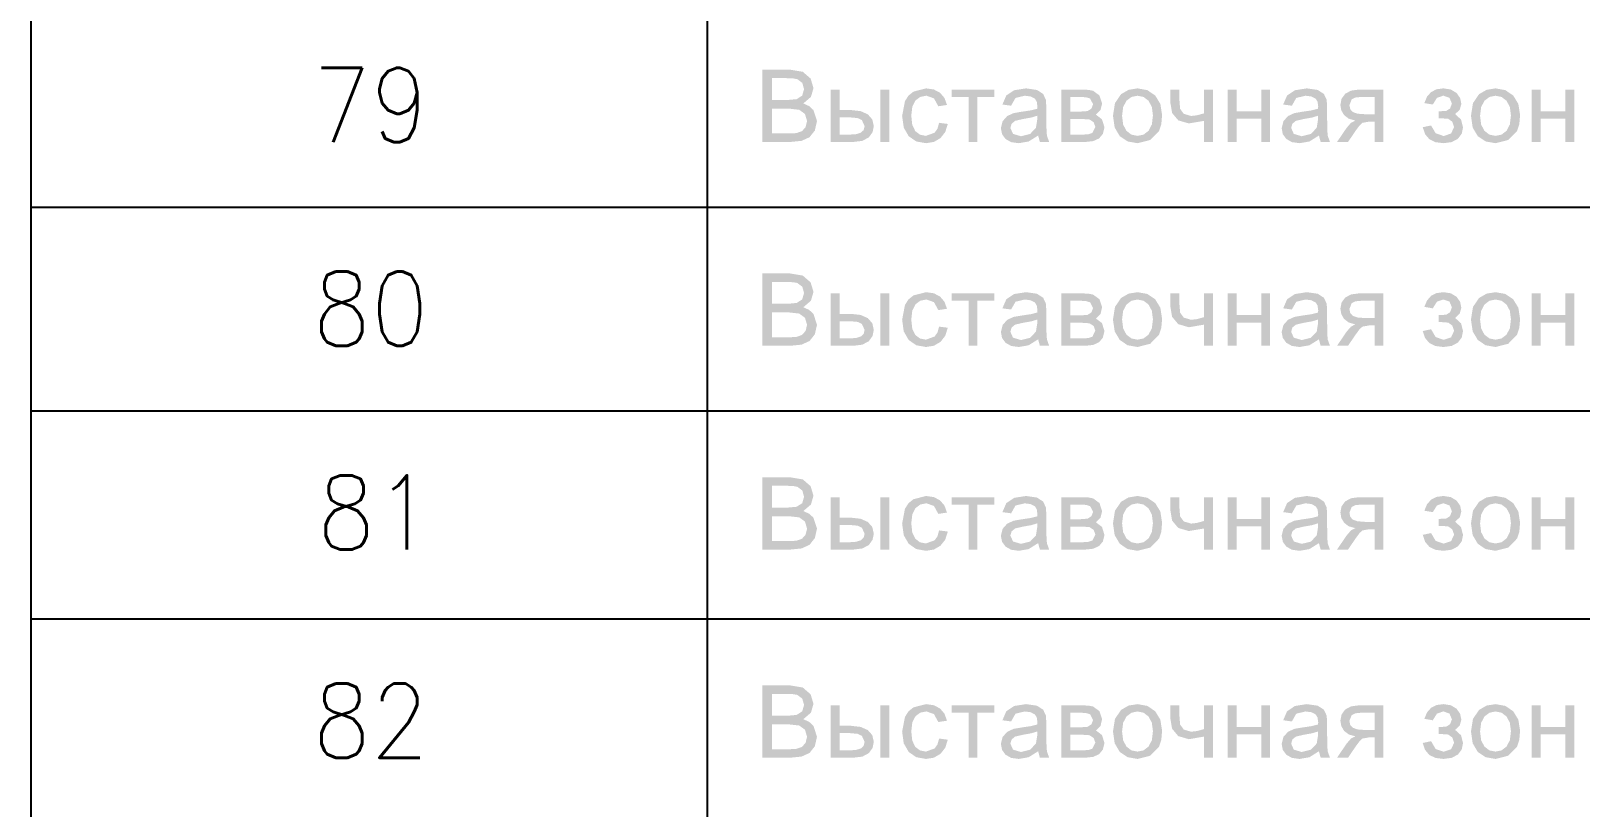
# Model space of a CAD drawing. Header units: millimetres. Extents: x 0 to 420, y 0 to 297.
# Drawn here: x 28.91 to 44.04, y 87.61 to 95.19 of the extents above; entities that cross this region are included whole.
import ezdxf

# ---------------------------------------------------------------- set-up
doc = ezdxf.new("R2010")
doc.units = ezdxf.units.MM
doc.layers.get('0').update_dxf_attribs({"linetype": 'CONTINUOUS'})
doc.styles.get("Standard").update_dxf_attribs({"font": 'STANDARD'})

msp = doc.modelspace()

# ---------------------------------------------------------------- hatches: boundary and pattern name
at = {"true_color": 0x0000fb}
h = msp.add_hatch(color=0, dxfattribs=at)
h.paths.add_polyline_path([(36.055542, 94.107), (36.055542, 94.814209), (36.321228, 94.814209), (36.450763, 94.792711), (36.527382, 94.726566), (36.555494, 94.63341), (36.530689, 94.547421), (36.456275, 94.48348), (36.513051, 94.457435), (36.554943, 94.418987), (36.589669, 94.312052), (36.568723, 94.219448), (36.516909, 94.153853), (36.439188, 94.118575), (36.325086, 94.107)], flags=0)
h.paths.add_polyline_path([(36.149248, 94.517104), (36.301935, 94.517104), (36.391232, 94.525372), (36.445251, 94.560099), (36.463441, 94.622386), (36.446353, 94.684122), (36.397847, 94.720502), (36.355265, 94.727944), (36.29036, 94.730424), (36.149248, 94.730424)], flags=0)
h.paths.add_polyline_path([(36.149248, 94.190233), (36.325086, 94.190233), (36.389027, 94.194092), (36.443046, 94.212833), (36.478324, 94.25252), (36.492656, 94.312052), (36.472261, 94.380954), (36.416037, 94.421744), (36.312959, 94.433319), (36.149248, 94.433319)], flags=0)
h = msp.add_hatch(color=0, dxfattribs=at)
h.paths.add_polyline_path([(37.209582, 94.619079), (37.296122, 94.619079), (37.296122, 94.107), (37.209582, 94.107)], flags=0)
h.paths.add_polyline_path([(36.723961, 94.619079), (36.810502, 94.619079), (36.810502, 94.418987), (36.920745, 94.418987), (37.015829, 94.408377), (37.086109, 94.377095), (37.129793, 94.327624), (37.144538, 94.262442), (37.132274, 94.202567), (37.096031, 94.152199), (37.032779, 94.118231), (36.940589, 94.107), (36.723961, 94.107)], flags=0)
h.paths.add_polyline_path([(36.810502, 94.178658), (36.902003, 94.178658), (36.972283, 94.183619), (37.019412, 94.198501), (37.045733, 94.224408), (37.05469, 94.261891), (37.028232, 94.320871), (36.986408, 94.340715), (36.913579, 94.347329), (36.810502, 94.347329)], flags=0)
for points in [[(37.782221, 94.294413), (37.867108, 94.283389), (37.842235, 94.204496), (37.79545, 94.145033), (37.731303, 94.107826), (37.654339, 94.095424), (37.559186, 94.112443), (37.485116, 94.163775), (37.437023, 94.247353), (37.421175, 94.36111), (37.448736, 94.506079), (37.483394, 94.560305), (37.532521, 94.599235), (37.654891, 94.630654), (37.730407, 94.619974), (37.791041, 94.588211), (37.834518, 94.537292), (37.859391, 94.468597), (37.774504, 94.455919), (37.732061, 94.533089), (37.658198, 94.559547), (37.598529, 94.547627), (37.551262, 94.512143), (37.520532, 94.45144), (37.510472, 94.363866), (37.520118, 94.274156), (37.549608, 94.213384), (37.595221, 94.178658), (37.653237, 94.167082), (37.738675, 94.19795), (37.766443, 94.237707)], [(37.905563, 94.619079), (38.32173, 94.619079), (38.32173, 94.547421), (38.156917, 94.547421), (38.156917, 94.107), (38.070928, 94.107), (38.070928, 94.547421), (37.905563, 94.547421)], [(40.041543, 94.619079), (40.128635, 94.619079), (40.128635, 94.522065), (40.1358, 94.431114), (40.171629, 94.382056), (40.243287, 94.36111), (40.299511, 94.367449), (40.370618, 94.387017), (40.370618, 94.619079), (40.45771, 94.619079), (40.45771, 94.107), (40.370618, 94.107), (40.370618, 94.313705), (40.221239, 94.288349), (40.118161, 94.318115), (40.057528, 94.390324), (40.041543, 94.485133)], [(40.600048, 94.619079), (40.68714, 94.619079), (40.68714, 94.40631), (40.92747, 94.40631), (40.92747, 94.619079), (41.014562, 94.619079), (41.014562, 94.107), (40.92747, 94.107), (40.92747, 94.3341), (40.68714, 94.3341), (40.68714, 94.107), (40.600048, 94.107)], [(42.659489, 94.33851), (42.659489, 94.40631), (42.734454, 94.410719), (42.771937, 94.43387), (42.790127, 94.482377), (42.766425, 94.538601), (42.706342, 94.559547), (42.643848, 94.537774), (42.603265, 94.473007), (42.521134, 94.486787), (42.547058, 94.549729), (42.586728, 94.594687), (42.640041, 94.621662), (42.706893, 94.630654), (42.779998, 94.619492), (42.835327, 94.586006), (42.870329, 94.536879), (42.88218, 94.47907), (42.866952, 94.42257), (42.821546, 94.3793), (42.879424, 94.326383), (42.898716, 94.250316), (42.886038, 94.187753), (42.848556, 94.138419), (42.788198, 94.106173), (42.707996, 94.095424), (42.629637, 94.105148), (42.569779, 94.134354), (42.528317, 94.183093), (42.505149, 94.251418), (42.586728, 94.268506), (42.631377, 94.192438), (42.709649, 94.165428), (42.78241, 94.190233), (42.811624, 94.253623), (42.793434, 94.305437), (42.754298, 94.333549), (42.679333, 94.339061)], [(43.570189, 94.619079), (43.657281, 94.619079), (43.657281, 94.40631), (43.897611, 94.40631), (43.897611, 94.619079), (43.984703, 94.619079), (43.984703, 94.107), (43.897611, 94.107), (43.897611, 94.3341), (43.657281, 94.3341), (43.657281, 94.107), (43.570189, 94.107)], [(37.782221, 92.304746), (37.867108, 92.293722), (37.842235, 92.214829), (37.79545, 92.155367), (37.731303, 92.11816), (37.654339, 92.105757), (37.559186, 92.122776), (37.485116, 92.174108), (37.437023, 92.257686), (37.421175, 92.371443), (37.448736, 92.516413), (37.483394, 92.570639), (37.532521, 92.609568), (37.654891, 92.640987), (37.730407, 92.630308), (37.791041, 92.598544), (37.834518, 92.547625), (37.859391, 92.47893), (37.774504, 92.466252), (37.732061, 92.543422), (37.658198, 92.569881), (37.598529, 92.557961), (37.551262, 92.522476), (37.520532, 92.461774), (37.510472, 92.374199), (37.520118, 92.284489), (37.549608, 92.223718), (37.595221, 92.188991), (37.653237, 92.177415), (37.738675, 92.208283), (37.766443, 92.24804)], [(37.905563, 92.629412), (38.32173, 92.629412), (38.32173, 92.557754), (38.156917, 92.557754), (38.156917, 92.117333), (38.070928, 92.117333), (38.070928, 92.557754), (37.905563, 92.557754)], [(40.041543, 92.629412), (40.128635, 92.629412), (40.128635, 92.532398), (40.1358, 92.441448), (40.171629, 92.392389), (40.243287, 92.371443), (40.299511, 92.377782), (40.370618, 92.39735), (40.370618, 92.629412), (40.45771, 92.629412), (40.45771, 92.117333), (40.370618, 92.117333), (40.370618, 92.324039), (40.221239, 92.298683), (40.118161, 92.328448), (40.057528, 92.400658), (40.041543, 92.495467)], [(40.600048, 92.629412), (40.68714, 92.629412), (40.68714, 92.416643), (40.92747, 92.416643), (40.92747, 92.629412), (41.014562, 92.629412), (41.014562, 92.117333), (40.92747, 92.117333), (40.92747, 92.344434), (40.68714, 92.344434), (40.68714, 92.117333), (40.600048, 92.117333)], [(42.659489, 92.348843), (42.659489, 92.416643), (42.734454, 92.421053), (42.771937, 92.444204), (42.790127, 92.492711), (42.766425, 92.548935), (42.706342, 92.569881), (42.643848, 92.548108), (42.603265, 92.48334), (42.521134, 92.49712), (42.547058, 92.560062), (42.586728, 92.605021), (42.640041, 92.631996), (42.706893, 92.640987), (42.779998, 92.629825), (42.835327, 92.596339), (42.870329, 92.547212), (42.88218, 92.489403), (42.866952, 92.432904), (42.821546, 92.389633), (42.879424, 92.336717), (42.898716, 92.260649), (42.886038, 92.198086), (42.848556, 92.148752), (42.788198, 92.116506), (42.707996, 92.105757), (42.629637, 92.115481), (42.569779, 92.144687), (42.528317, 92.193427), (42.505149, 92.261751), (42.586728, 92.278839), (42.631377, 92.202771), (42.709649, 92.175762), (42.78241, 92.200566), (42.811624, 92.263956), (42.793434, 92.31577), (42.754298, 92.343882), (42.679333, 92.349395)], [(43.570189, 92.629412), (43.657281, 92.629412), (43.657281, 92.416643), (43.897611, 92.416643), (43.897611, 92.629412), (43.984703, 92.629412), (43.984703, 92.117333), (43.897611, 92.117333), (43.897611, 92.344434), (43.657281, 92.344434), (43.657281, 92.117333), (43.570189, 92.117333)], [(37.782221, 90.31508), (37.867109, 90.304055), (37.842235, 90.225163), (37.795451, 90.1657), (37.731303, 90.128493), (37.65434, 90.116091), (37.559186, 90.13311), (37.485116, 90.184441), (37.437023, 90.268019), (37.421175, 90.381777), (37.448736, 90.526746), (37.483394, 90.580972), (37.532521, 90.619902), (37.654891, 90.651321), (37.730407, 90.640641), (37.791041, 90.608877), (37.834518, 90.557959), (37.859392, 90.489264), (37.774504, 90.476586), (37.732061, 90.553756), (37.658198, 90.580214), (37.598529, 90.568294), (37.551262, 90.53281), (37.520532, 90.472107), (37.510472, 90.384533), (37.520119, 90.294822), (37.549609, 90.234051), (37.595222, 90.199324), (37.653237, 90.187749), (37.738675, 90.218617), (37.766443, 90.258373)], [(37.905563, 90.639745), (38.321731, 90.639745), (38.321731, 90.568087), (38.156917, 90.568087), (38.156917, 90.127666), (38.070928, 90.127666), (38.070928, 90.568087), (37.905563, 90.568087)], [(40.041543, 90.639745), (40.128635, 90.639745), (40.128635, 90.542731), (40.135801, 90.451781), (40.17163, 90.402723), (40.243288, 90.381777), (40.299511, 90.388116), (40.370618, 90.407684), (40.370618, 90.639745), (40.45771, 90.639745), (40.45771, 90.127666), (40.370618, 90.127666), (40.370618, 90.334372), (40.221239, 90.309016), (40.118162, 90.338782), (40.057528, 90.410991), (40.041543, 90.5058)], [(40.600048, 90.639745), (40.68714, 90.639745), (40.68714, 90.426976), (40.92747, 90.426976), (40.92747, 90.639745), (41.014562, 90.639745), (41.014562, 90.127666), (40.92747, 90.127666), (40.92747, 90.354767), (40.68714, 90.354767), (40.68714, 90.127666), (40.600048, 90.127666)], [(42.659489, 90.359177), (42.659489, 90.426976), (42.734454, 90.431386), (42.771937, 90.454537), (42.790127, 90.503044), (42.766425, 90.559268), (42.706342, 90.580214), (42.643848, 90.558441), (42.603265, 90.493673), (42.521134, 90.507454), (42.547058, 90.570396), (42.586729, 90.615354), (42.640042, 90.642329), (42.706894, 90.651321), (42.779999, 90.640159), (42.835327, 90.606672), (42.870329, 90.557545), (42.88218, 90.499737), (42.866953, 90.443237), (42.821546, 90.399967), (42.879424, 90.34705), (42.898717, 90.270982), (42.886039, 90.208419), (42.848556, 90.159086), (42.788198, 90.126839), (42.707996, 90.116091), (42.629637, 90.125815), (42.569779, 90.15502), (42.528317, 90.20376), (42.505149, 90.272085), (42.586729, 90.289172), (42.631377, 90.213105), (42.70965, 90.186095), (42.78241, 90.2109), (42.811624, 90.27429), (42.793434, 90.326104), (42.754298, 90.354216), (42.679333, 90.359728)], [(43.570189, 90.639745), (43.657281, 90.639745), (43.657281, 90.426976), (43.897611, 90.426976), (43.897611, 90.639745), (43.984703, 90.639745), (43.984703, 90.127666), (43.897611, 90.127666), (43.897611, 90.354767), (43.657281, 90.354767), (43.657281, 90.127666), (43.570189, 90.127666)], [(37.782221, 88.28308), (37.867108, 88.272055), (37.842235, 88.193163), (37.79545, 88.1337), (37.731303, 88.096493), (37.654339, 88.084091), (37.559186, 88.10111), (37.485116, 88.152441), (37.437023, 88.23602), (37.421175, 88.349777), (37.448736, 88.494746), (37.483394, 88.548972), (37.532521, 88.587902), (37.654891, 88.619321), (37.730407, 88.608641), (37.791041, 88.576877), (37.834518, 88.525959), (37.859391, 88.457264), (37.774504, 88.444586), (37.732061, 88.521756), (37.658198, 88.548214), (37.598529, 88.536294), (37.551262, 88.50081), (37.520532, 88.440107), (37.510472, 88.352533), (37.520118, 88.262822), (37.549608, 88.202051), (37.595221, 88.167324), (37.653237, 88.155749), (37.738675, 88.186617), (37.766443, 88.226373)], [(37.905563, 88.607745), (38.32173, 88.607745), (38.32173, 88.536087), (38.156917, 88.536087), (38.156917, 88.095666), (38.070928, 88.095666), (38.070928, 88.536087), (37.905563, 88.536087)], [(40.041543, 88.607745), (40.128635, 88.607745), (40.128635, 88.510731), (40.1358, 88.419781), (40.171629, 88.370723), (40.243287, 88.349777), (40.299511, 88.356116), (40.370618, 88.375684), (40.370618, 88.607745), (40.45771, 88.607745), (40.45771, 88.095666), (40.370618, 88.095666), (40.370618, 88.302372), (40.221239, 88.277016), (40.118161, 88.306782), (40.057528, 88.378991), (40.041543, 88.4738)], [(40.600048, 88.607745), (40.68714, 88.607745), (40.68714, 88.394976), (40.92747, 88.394976), (40.92747, 88.607745), (41.014562, 88.607745), (41.014562, 88.095666), (40.92747, 88.095666), (40.92747, 88.322767), (40.68714, 88.322767), (40.68714, 88.095666), (40.600048, 88.095666)], [(42.659489, 88.327177), (42.659489, 88.394976), (42.734454, 88.399386), (42.771937, 88.422537), (42.790127, 88.471044), (42.766425, 88.527268), (42.706342, 88.548214), (42.643848, 88.526441), (42.603265, 88.461673), (42.521134, 88.475454), (42.547058, 88.538396), (42.586728, 88.583354), (42.640041, 88.610329), (42.706893, 88.619321), (42.779998, 88.608159), (42.835327, 88.574672), (42.870329, 88.525545), (42.88218, 88.467737), (42.866952, 88.411237), (42.821546, 88.367967), (42.879424, 88.31505), (42.898716, 88.238982), (42.886038, 88.176419), (42.848556, 88.127086), (42.788198, 88.094839), (42.707996, 88.084091), (42.629637, 88.093815), (42.569779, 88.12302), (42.528317, 88.17176), (42.505149, 88.240085), (42.586728, 88.257172), (42.631377, 88.181105), (42.709649, 88.154095), (42.78241, 88.1789), (42.811624, 88.24229), (42.793434, 88.294104), (42.754298, 88.322216), (42.679333, 88.327728)], [(43.570189, 88.607745), (43.657281, 88.607745), (43.657281, 88.394976), (43.897611, 88.394976), (43.897611, 88.607745), (43.984703, 88.607745), (43.984703, 88.095666), (43.897611, 88.095666), (43.897611, 88.322767), (43.657281, 88.322767), (43.657281, 88.095666), (43.570189, 88.095666)]]:
    msp.add_hatch(color=0, dxfattribs=at).paths.add_polyline_path(points, flags=0)
h = msp.add_hatch(color=0, dxfattribs=at)
h.paths.add_polyline_path([(38.749385, 94.170389), (38.656229, 94.111961), (38.560318, 94.095424), (38.485628, 94.105759), (38.430782, 94.136765), (38.396814, 94.183619), (38.385583, 94.242047), (38.40267, 94.310398), (38.447319, 94.360559), (38.510157, 94.389222), (38.587328, 94.402451), (38.67814, 94.41568), (38.741668, 94.432217), (38.742219, 94.454816), (38.736087, 94.499947), (38.717966, 94.529782), (38.676211, 94.551624), (38.618747, 94.558996), (38.528348, 94.537499), (38.485353, 94.461431), (38.400466, 94.473007), (38.438499, 94.561201), (38.515118, 94.612464), (38.631425, 94.630654), (38.737809, 94.61522), (38.798443, 94.576084), (38.825453, 94.517655), (38.829862, 94.437178), (38.829862, 94.321422), (38.831171, 94.222686), (38.835374, 94.168185), (38.857423, 94.107), (38.766473, 94.107)], flags=0)
h.paths.add_polyline_path([(38.741668, 94.363866), (38.682619, 94.345951), (38.600005, 94.331344), (38.524489, 94.313705), (38.490314, 94.285593), (38.478187, 94.244252), (38.504094, 94.186375), (38.581264, 94.163224), (38.670561, 94.185272), (38.727887, 94.245355), (38.741668, 94.332447)], flags=0)
h = msp.add_hatch(color=0, dxfattribs=at)
h.paths.add_polyline_path([(38.976667, 94.619079), (39.176758, 94.619079), (39.240906, 94.615909), (39.28645, 94.606952), (39.348186, 94.561752), (39.374093, 94.48348), (39.358659, 94.418987), (39.313459, 94.373788), (39.37299, 94.328588), (39.397244, 94.250316), (39.381603, 94.186788), (39.344879, 94.142277), (39.287001, 94.11575), (39.207626, 94.107), (38.976667, 94.107)], flags=0)
h.paths.add_polyline_path([(39.063759, 94.403553), (39.156363, 94.403553), (39.231879, 94.409066), (39.269362, 94.432768), (39.285898, 94.475211), (39.257235, 94.531435), (39.218306, 94.543355), (39.159119, 94.547421), (39.063759, 94.547421)], flags=0)
h.paths.add_polyline_path([(39.063759, 94.178658), (39.17786, 94.178658), (39.239941, 94.182861), (39.279284, 94.195745), (39.307947, 94.254725), (39.291962, 94.299925), (39.250621, 94.326935), (39.16849, 94.332447), (39.063759, 94.332447)], flags=0)
h = msp.add_hatch(color=0, dxfattribs=at)
h.paths.add_polyline_path([(39.480224, 94.363315), (39.499792, 94.486994), (39.559048, 94.573879), (39.632291, 94.616323), (39.720003, 94.630654), (39.815983, 94.613291), (39.892533, 94.561201), (39.942901, 94.478863), (39.959781, 94.370481), (39.95234, 94.281735), (39.930016, 94.214487), (39.844026, 94.126843), (39.720003, 94.095424), (39.622851, 94.112512), (39.54637, 94.164326), (39.496761, 94.248317)], flags=0)
h.paths.add_polyline_path([(39.56897, 94.363315), (39.579719, 94.276843), (39.611965, 94.215589), (39.660403, 94.17914), (39.720003, 94.167082), (39.779121, 94.179209), (39.82749, 94.21614), (39.859736, 94.278083), (39.870485, 94.366071), (39.859736, 94.449167), (39.82749, 94.509938), (39.779121, 94.546663), (39.720003, 94.558996), (39.660403, 94.546663), (39.611965, 94.509938), (39.579719, 94.448822)], flags=0)
h = msp.add_hatch(color=0, dxfattribs=at)
h.paths.add_polyline_path([(41.491364, 94.170389), (41.398209, 94.111961), (41.302297, 94.095424), (41.227608, 94.105759), (41.172762, 94.136765), (41.138793, 94.183619), (41.127562, 94.242047), (41.14465, 94.310398), (41.189298, 94.360559), (41.252137, 94.389222), (41.329307, 94.402451), (41.42012, 94.41568), (41.483647, 94.432217), (41.484198, 94.454816), (41.478066, 94.499947), (41.459945, 94.529782), (41.41819, 94.551624), (41.360726, 94.558996), (41.270327, 94.537499), (41.227332, 94.461431), (41.142445, 94.473007), (41.180479, 94.561201), (41.257098, 94.612464), (41.373404, 94.630654), (41.479789, 94.61522), (41.540422, 94.576084), (41.567432, 94.517655), (41.571842, 94.437178), (41.571842, 94.321422), (41.573151, 94.222686), (41.577354, 94.168185), (41.599402, 94.107), (41.508452, 94.107)], flags=0)
h.paths.add_polyline_path([(41.483647, 94.363866), (41.424598, 94.345951), (41.341985, 94.331344), (41.266468, 94.313705), (41.232293, 94.285593), (41.220166, 94.244252), (41.246073, 94.186375), (41.323244, 94.163224), (41.41254, 94.185272), (41.469867, 94.245355), (41.483647, 94.332447)], flags=0)
h = msp.add_hatch(color=0, dxfattribs=at)
h.paths.add_polyline_path([(42.121584, 94.619079), (42.121584, 94.107), (42.035044, 94.107), (42.035044, 94.30654), (41.984883, 94.30654), (41.916532, 94.294413), (41.889178, 94.269677), (41.851489, 94.218896), (41.775421, 94.107), (41.667934, 94.107), (41.761641, 94.244803), (41.80436, 94.294275), (41.847079, 94.316461), (41.782243, 94.33472), (41.736836, 94.369929), (41.709827, 94.416507), (41.701007, 94.469699), (41.712652, 94.52992), (41.747861, 94.577737), (41.805187, 94.608743), (41.884011, 94.619079)], flags=0)
h.paths.add_polyline_path([(42.035044, 94.547421), (41.911571, 94.547421), (41.847562, 94.541288), (41.81125, 94.523167), (41.789202, 94.466943), (41.79747, 94.427118), (41.822275, 94.399695), (41.867888, 94.383572), (41.939132, 94.378198), (42.035044, 94.378198)], flags=0)
h = msp.add_hatch(color=0, dxfattribs=at)
h.paths.add_polyline_path([(42.976349, 94.363315), (42.995917, 94.486994), (43.055173, 94.573879), (43.128415, 94.616323), (43.216128, 94.630654), (43.312108, 94.613291), (43.388658, 94.561201), (43.439025, 94.478863), (43.455906, 94.370481), (43.448465, 94.281735), (43.426141, 94.214487), (43.340151, 94.126843), (43.216128, 94.095424), (43.118976, 94.112512), (43.042495, 94.164326), (42.992885, 94.248317)], flags=0)
h.paths.add_polyline_path([(43.065095, 94.363315), (43.075843, 94.276843), (43.108089, 94.215589), (43.156527, 94.17914), (43.216128, 94.167082), (43.275245, 94.179209), (43.323615, 94.21614), (43.355861, 94.278083), (43.366609, 94.366071), (43.355861, 94.449167), (43.323615, 94.509938), (43.275245, 94.546663), (43.216128, 94.558996), (43.156527, 94.546663), (43.108089, 94.509938), (43.075843, 94.448822)], flags=0)
h = msp.add_hatch(color=0, dxfattribs=at)
h.paths.add_polyline_path([(36.055542, 92.117333), (36.055542, 92.824542), (36.321228, 92.824542), (36.450763, 92.803045), (36.527382, 92.736899), (36.555494, 92.643744), (36.530689, 92.557754), (36.456275, 92.493813), (36.513051, 92.467768), (36.554943, 92.429321), (36.589669, 92.322385), (36.568723, 92.229781), (36.516909, 92.164186), (36.439188, 92.128908), (36.325086, 92.117333)], flags=0)
h.paths.add_polyline_path([(36.149248, 92.527437), (36.301935, 92.527437), (36.391232, 92.535705), (36.445251, 92.570432), (36.463441, 92.632719), (36.446353, 92.694455), (36.397847, 92.730836), (36.355265, 92.738277), (36.29036, 92.740757), (36.149248, 92.740757)], flags=0)
h.paths.add_polyline_path([(36.149248, 92.200566), (36.325086, 92.200566), (36.389027, 92.204425), (36.443046, 92.223166), (36.478324, 92.262854), (36.492656, 92.322385), (36.472261, 92.391287), (36.416037, 92.432077), (36.312959, 92.443652), (36.149248, 92.443652)], flags=0)
h = msp.add_hatch(color=0, dxfattribs=at)
h.paths.add_polyline_path([(37.209582, 92.629412), (37.296122, 92.629412), (37.296122, 92.117333), (37.209582, 92.117333)], flags=0)
h.paths.add_polyline_path([(36.723961, 92.629412), (36.810502, 92.629412), (36.810502, 92.429321), (36.920745, 92.429321), (37.015829, 92.41871), (37.086109, 92.387428), (37.129793, 92.337957), (37.144538, 92.272776), (37.132274, 92.2129), (37.096031, 92.162533), (37.032779, 92.128564), (36.940589, 92.117333), (36.723961, 92.117333)], flags=0)
h.paths.add_polyline_path([(36.810502, 92.188991), (36.902003, 92.188991), (36.972283, 92.193952), (37.019412, 92.208835), (37.045733, 92.234742), (37.05469, 92.272224), (37.028232, 92.331204), (36.986408, 92.351048), (36.913579, 92.357663), (36.810502, 92.357663)], flags=0)
h = msp.add_hatch(color=0, dxfattribs=at)
h.paths.add_polyline_path([(38.749385, 92.180723), (38.656229, 92.122294), (38.560318, 92.105757), (38.485628, 92.116093), (38.430782, 92.147099), (38.396814, 92.193952), (38.385583, 92.252381), (38.40267, 92.320731), (38.447319, 92.370892), (38.510157, 92.399555), (38.587328, 92.412784), (38.67814, 92.426014), (38.741668, 92.44255), (38.742219, 92.46515), (38.736087, 92.510281), (38.717966, 92.540115), (38.676211, 92.561957), (38.618747, 92.569329), (38.528348, 92.547832), (38.485353, 92.471764), (38.400466, 92.48334), (38.438499, 92.571534), (38.515118, 92.622797), (38.631425, 92.640987), (38.737809, 92.625553), (38.798443, 92.586417), (38.825453, 92.527988), (38.829862, 92.447511), (38.829862, 92.331756), (38.831171, 92.233019), (38.835374, 92.178518), (38.857423, 92.117333), (38.766473, 92.117333)], flags=0)
h.paths.add_polyline_path([(38.741668, 92.374199), (38.682619, 92.356285), (38.600005, 92.341678), (38.524489, 92.324039), (38.490314, 92.295927), (38.478187, 92.254586), (38.504094, 92.196708), (38.581264, 92.173557), (38.670561, 92.195606), (38.727887, 92.255688), (38.741668, 92.34278)], flags=0)
h = msp.add_hatch(color=0, dxfattribs=at)
h.paths.add_polyline_path([(38.976667, 92.629412), (39.176758, 92.629412), (39.240906, 92.626242), (39.28645, 92.617285), (39.348186, 92.572086), (39.374093, 92.493813), (39.358659, 92.429321), (39.313459, 92.384121), (39.37299, 92.338922), (39.397244, 92.260649), (39.381603, 92.197121), (39.344879, 92.152611), (39.287001, 92.126084), (39.207626, 92.117333), (38.976667, 92.117333)], flags=0)
h.paths.add_polyline_path([(39.063759, 92.413887), (39.156363, 92.413887), (39.231879, 92.419399), (39.269362, 92.443101), (39.285898, 92.485545), (39.257235, 92.541769), (39.218306, 92.553689), (39.159119, 92.557754), (39.063759, 92.557754)], flags=0)
h.paths.add_polyline_path([(39.063759, 92.188991), (39.17786, 92.188991), (39.239941, 92.193194), (39.279284, 92.206079), (39.307947, 92.265059), (39.291962, 92.310258), (39.250621, 92.337268), (39.16849, 92.34278), (39.063759, 92.34278)], flags=0)
h = msp.add_hatch(color=0, dxfattribs=at)
h.paths.add_polyline_path([(39.480224, 92.373648), (39.499792, 92.497327), (39.559048, 92.584212), (39.632291, 92.626656), (39.720003, 92.640987), (39.815983, 92.623624), (39.892533, 92.571534), (39.942901, 92.489197), (39.959781, 92.380814), (39.95234, 92.292068), (39.930016, 92.22482), (39.844026, 92.137177), (39.720003, 92.105757), (39.622851, 92.122845), (39.54637, 92.174659), (39.496761, 92.258651)], flags=0)
h.paths.add_polyline_path([(39.56897, 92.373648), (39.579719, 92.287176), (39.611965, 92.225922), (39.660403, 92.189473), (39.720003, 92.177415), (39.779121, 92.189542), (39.82749, 92.226474), (39.859736, 92.288416), (39.870485, 92.376404), (39.859736, 92.4595), (39.82749, 92.520271), (39.779121, 92.556996), (39.720003, 92.569329), (39.660403, 92.556996), (39.611965, 92.520271), (39.579719, 92.459155)], flags=0)
h = msp.add_hatch(color=0, dxfattribs=at)
h.paths.add_polyline_path([(41.491364, 92.180723), (41.398209, 92.122294), (41.302297, 92.105757), (41.227608, 92.116093), (41.172762, 92.147099), (41.138793, 92.193952), (41.127562, 92.252381), (41.14465, 92.320731), (41.189298, 92.370892), (41.252137, 92.399555), (41.329307, 92.412784), (41.42012, 92.426014), (41.483647, 92.44255), (41.484198, 92.46515), (41.478066, 92.510281), (41.459945, 92.540115), (41.41819, 92.561957), (41.360726, 92.569329), (41.270327, 92.547832), (41.227332, 92.471764), (41.142445, 92.48334), (41.180479, 92.571534), (41.257098, 92.622797), (41.373404, 92.640987), (41.479789, 92.625553), (41.540422, 92.586417), (41.567432, 92.527988), (41.571842, 92.447511), (41.571842, 92.331756), (41.573151, 92.233019), (41.577354, 92.178518), (41.599402, 92.117333), (41.508452, 92.117333)], flags=0)
h.paths.add_polyline_path([(41.483647, 92.374199), (41.424598, 92.356285), (41.341985, 92.341678), (41.266468, 92.324039), (41.232293, 92.295927), (41.220166, 92.254586), (41.246073, 92.196708), (41.323244, 92.173557), (41.41254, 92.195606), (41.469867, 92.255688), (41.483647, 92.34278)], flags=0)
h = msp.add_hatch(color=0, dxfattribs=at)
h.paths.add_polyline_path([(42.121584, 92.629412), (42.121584, 92.117333), (42.035044, 92.117333), (42.035044, 92.316873), (41.984883, 92.316873), (41.916532, 92.304746), (41.889178, 92.28001), (41.851489, 92.22923), (41.775421, 92.117333), (41.667934, 92.117333), (41.761641, 92.255137), (41.80436, 92.304608), (41.847079, 92.326795), (41.782243, 92.345054), (41.736836, 92.380263), (41.709827, 92.42684), (41.701007, 92.480033), (41.712652, 92.540253), (41.747861, 92.588071), (41.805187, 92.619077), (41.884011, 92.629412)], flags=0)
h.paths.add_polyline_path([(42.035044, 92.557754), (41.911571, 92.557754), (41.847562, 92.551622), (41.81125, 92.5335), (41.789202, 92.477277), (41.79747, 92.437451), (41.822275, 92.410028), (41.867888, 92.393905), (41.939132, 92.388531), (42.035044, 92.388531)], flags=0)
h = msp.add_hatch(color=0, dxfattribs=at)
h.paths.add_polyline_path([(42.976349, 92.373648), (42.995917, 92.497327), (43.055173, 92.584212), (43.128415, 92.626656), (43.216128, 92.640987), (43.312108, 92.623624), (43.388658, 92.571534), (43.439025, 92.489197), (43.455906, 92.380814), (43.448465, 92.292068), (43.426141, 92.22482), (43.340151, 92.137177), (43.216128, 92.105757), (43.118976, 92.122845), (43.042495, 92.174659), (42.992885, 92.258651)], flags=0)
h.paths.add_polyline_path([(43.065095, 92.373648), (43.075843, 92.287176), (43.108089, 92.225922), (43.156527, 92.189473), (43.216128, 92.177415), (43.275245, 92.189542), (43.323615, 92.226474), (43.355861, 92.288416), (43.366609, 92.376404), (43.355861, 92.4595), (43.323615, 92.520271), (43.275245, 92.556996), (43.216128, 92.569329), (43.156527, 92.556996), (43.108089, 92.520271), (43.075843, 92.459155)], flags=0)
h = msp.add_hatch(color=0, dxfattribs=at)
h.paths.add_polyline_path([(36.055542, 90.127666), (36.055542, 90.834876), (36.321228, 90.834876), (36.450763, 90.813378), (36.527382, 90.747232), (36.555494, 90.654077), (36.53069, 90.568087), (36.456276, 90.504146), (36.513051, 90.478101), (36.554943, 90.439654), (36.58967, 90.332718), (36.568723, 90.240114), (36.516909, 90.17452), (36.439188, 90.139242), (36.325086, 90.127666)], flags=0)
h.paths.add_polyline_path([(36.149249, 90.53777), (36.301935, 90.53777), (36.391232, 90.546039), (36.445251, 90.580765), (36.463441, 90.643053), (36.446354, 90.704789), (36.397847, 90.741169), (36.355265, 90.74861), (36.29036, 90.751091), (36.149249, 90.751091)], flags=0)
h.paths.add_polyline_path([(36.149249, 90.2109), (36.325086, 90.2109), (36.389027, 90.214758), (36.443046, 90.2335), (36.478324, 90.273187), (36.492656, 90.332718), (36.472261, 90.40162), (36.416037, 90.44241), (36.31296, 90.453986), (36.149249, 90.453986)], flags=0)
h = msp.add_hatch(color=0, dxfattribs=at)
h.paths.add_polyline_path([(37.209582, 90.639745), (37.296123, 90.639745), (37.296123, 90.127666), (37.209582, 90.127666)], flags=0)
h.paths.add_polyline_path([(36.723961, 90.639745), (36.810502, 90.639745), (36.810502, 90.439654), (36.920745, 90.439654), (37.01583, 90.429043), (37.08611, 90.397762), (37.129793, 90.34829), (37.144538, 90.283109), (37.132274, 90.223233), (37.096032, 90.172866), (37.03278, 90.138897), (36.940589, 90.127666), (36.723961, 90.127666)], flags=0)
h.paths.add_polyline_path([(36.810502, 90.199324), (36.902004, 90.199324), (36.972284, 90.204285), (37.019413, 90.219168), (37.045733, 90.245075), (37.05469, 90.282558), (37.028232, 90.341538), (36.986409, 90.361382), (36.913579, 90.367996), (36.810502, 90.367996)], flags=0)
h = msp.add_hatch(color=0, dxfattribs=at)
h.paths.add_polyline_path([(38.749385, 90.191056), (38.65623, 90.132627), (38.560318, 90.116091), (38.485629, 90.126426), (38.430783, 90.157432), (38.396814, 90.204285), (38.385583, 90.262714), (38.402671, 90.331065), (38.447319, 90.381225), (38.510158, 90.409889), (38.587328, 90.423118), (38.67814, 90.436347), (38.741668, 90.452883), (38.742219, 90.475483), (38.736087, 90.520614), (38.717966, 90.550448), (38.676211, 90.57229), (38.618747, 90.579663), (38.528348, 90.558165), (38.485353, 90.482098), (38.400466, 90.493673), (38.4385, 90.581868), (38.515119, 90.633131), (38.631425, 90.651321), (38.73781, 90.635887), (38.798443, 90.596751), (38.825453, 90.538322), (38.829863, 90.457844), (38.829863, 90.342089), (38.831172, 90.243353), (38.835375, 90.188851), (38.857423, 90.127666), (38.766473, 90.127666)], flags=0)
h.paths.add_polyline_path([(38.741668, 90.384533), (38.682619, 90.366618), (38.600006, 90.352011), (38.524489, 90.334372), (38.490314, 90.30626), (38.478187, 90.264919), (38.504094, 90.207041), (38.581264, 90.18389), (38.670561, 90.205939), (38.727888, 90.266021), (38.741668, 90.353113)], flags=0)
h = msp.add_hatch(color=0, dxfattribs=at)
h.paths.add_polyline_path([(38.976667, 90.639745), (39.176758, 90.639745), (39.240906, 90.636576), (39.28645, 90.627619), (39.348186, 90.582419), (39.374093, 90.504146), (39.358659, 90.439654), (39.313459, 90.394455), (39.372991, 90.349255), (39.397244, 90.270982), (39.381603, 90.207455), (39.344879, 90.162944), (39.287001, 90.136417), (39.207626, 90.127666), (38.976667, 90.127666)], flags=0)
h.paths.add_polyline_path([(39.063759, 90.42422), (39.156363, 90.42422), (39.23188, 90.429732), (39.269362, 90.453435), (39.285899, 90.495878), (39.257236, 90.552102), (39.218306, 90.564022), (39.159119, 90.568087), (39.063759, 90.568087)], flags=0)
h.paths.add_polyline_path([(39.063759, 90.199324), (39.177861, 90.199324), (39.239941, 90.203527), (39.279284, 90.216412), (39.307947, 90.275392), (39.291962, 90.320592), (39.250621, 90.347601), (39.16849, 90.353113), (39.063759, 90.353113)], flags=0)
h = msp.add_hatch(color=0, dxfattribs=at)
h.paths.add_polyline_path([(39.480224, 90.383981), (39.499793, 90.50766), (39.559048, 90.594546), (39.632291, 90.636989), (39.720003, 90.651321), (39.815983, 90.633958), (39.892533, 90.581868), (39.942901, 90.49953), (39.959782, 90.391147), (39.95234, 90.302402), (39.930016, 90.235153), (39.844027, 90.14751), (39.720003, 90.116091), (39.622851, 90.133178), (39.54637, 90.184993), (39.496761, 90.268984)], flags=0)
h.paths.add_polyline_path([(39.56897, 90.383981), (39.579719, 90.29751), (39.611965, 90.236256), (39.660403, 90.199807), (39.720003, 90.187749), (39.779121, 90.199876), (39.82749, 90.236807), (39.859736, 90.29875), (39.870485, 90.386737), (39.859736, 90.469833), (39.82749, 90.530605), (39.779121, 90.567329), (39.720003, 90.579663), (39.660403, 90.567329), (39.611965, 90.530605), (39.579719, 90.469489)], flags=0)
h = msp.add_hatch(color=0, dxfattribs=at)
h.paths.add_polyline_path([(41.491365, 90.191056), (41.398209, 90.132627), (41.302298, 90.116091), (41.227608, 90.126426), (41.172762, 90.157432), (41.138793, 90.204285), (41.127562, 90.262714), (41.14465, 90.331065), (41.189299, 90.381225), (41.252137, 90.409889), (41.329307, 90.423118), (41.42012, 90.436347), (41.483647, 90.452883), (41.484199, 90.475483), (41.478066, 90.520614), (41.459945, 90.550448), (41.418191, 90.57229), (41.360726, 90.579663), (41.270327, 90.558165), (41.227332, 90.482098), (41.142445, 90.493673), (41.180479, 90.581868), (41.257098, 90.633131), (41.373404, 90.651321), (41.479789, 90.635887), (41.540423, 90.596751), (41.567432, 90.538322), (41.571842, 90.457844), (41.571842, 90.342089), (41.573151, 90.243353), (41.577354, 90.188851), (41.599403, 90.127666), (41.508452, 90.127666)], flags=0)
h.paths.add_polyline_path([(41.483647, 90.384533), (41.424599, 90.366618), (41.341985, 90.352011), (41.266469, 90.334372), (41.232293, 90.30626), (41.220167, 90.264919), (41.246074, 90.207041), (41.323244, 90.18389), (41.412541, 90.205939), (41.469867, 90.266021), (41.483647, 90.353113)], flags=0)
h = msp.add_hatch(color=0, dxfattribs=at)
h.paths.add_polyline_path([(42.121585, 90.639745), (42.121585, 90.127666), (42.035044, 90.127666), (42.035044, 90.327206), (41.984883, 90.327206), (41.916533, 90.31508), (41.889179, 90.290344), (41.851489, 90.239563), (41.775422, 90.127666), (41.667935, 90.127666), (41.761641, 90.26547), (41.80436, 90.314942), (41.84708, 90.337128), (41.782243, 90.355387), (41.736836, 90.390596), (41.709827, 90.437174), (41.701007, 90.490366), (41.712652, 90.550586), (41.747861, 90.598404), (41.805187, 90.62941), (41.884011, 90.639745)], flags=0)
h.paths.add_polyline_path([(42.035044, 90.568087), (41.911572, 90.568087), (41.847562, 90.561955), (41.811251, 90.543834), (41.789202, 90.48761), (41.79747, 90.447785), (41.822275, 90.420362), (41.867888, 90.404239), (41.939132, 90.398864), (42.035044, 90.398864)], flags=0)
h = msp.add_hatch(color=0, dxfattribs=at)
h.paths.add_polyline_path([(42.976349, 90.383981), (42.995917, 90.50766), (43.055173, 90.594546), (43.128416, 90.636989), (43.216128, 90.651321), (43.312108, 90.633958), (43.388658, 90.581868), (43.439025, 90.49953), (43.455906, 90.391147), (43.448465, 90.302402), (43.426141, 90.235153), (43.340151, 90.14751), (43.216128, 90.116091), (43.118976, 90.133178), (43.042495, 90.184993), (42.992886, 90.268984)], flags=0)
h.paths.add_polyline_path([(43.065095, 90.383981), (43.075844, 90.29751), (43.10809, 90.236256), (43.156528, 90.199807), (43.216128, 90.187749), (43.275246, 90.199876), (43.323615, 90.236807), (43.355861, 90.29875), (43.36661, 90.386737), (43.355861, 90.469833), (43.323615, 90.530605), (43.275246, 90.567329), (43.216128, 90.579663), (43.156528, 90.567329), (43.10809, 90.530605), (43.075844, 90.469489)], flags=0)
h = msp.add_hatch(color=0, dxfattribs=at)
h.paths.add_polyline_path([(36.055542, 88.095666), (36.055542, 88.802876), (36.321228, 88.802876), (36.450763, 88.781378), (36.527382, 88.715232), (36.555494, 88.622077), (36.530689, 88.536087), (36.456275, 88.472146), (36.513051, 88.446101), (36.554943, 88.407654), (36.589669, 88.300718), (36.568723, 88.208114), (36.516909, 88.14252), (36.439188, 88.107242), (36.325086, 88.095666)], flags=0)
h.paths.add_polyline_path([(36.149248, 88.50577), (36.301935, 88.50577), (36.391232, 88.514039), (36.445251, 88.548765), (36.463441, 88.611053), (36.446353, 88.672789), (36.397847, 88.709169), (36.355265, 88.71661), (36.29036, 88.719091), (36.149248, 88.719091)], flags=0)
h.paths.add_polyline_path([(36.149248, 88.1789), (36.325086, 88.1789), (36.389027, 88.182758), (36.443046, 88.2015), (36.478324, 88.241187), (36.492656, 88.300718), (36.472261, 88.36962), (36.416037, 88.41041), (36.312959, 88.421986), (36.149248, 88.421986)], flags=0)
h = msp.add_hatch(color=0, dxfattribs=at)
h.paths.add_polyline_path([(37.209582, 88.607745), (37.296122, 88.607745), (37.296122, 88.095666), (37.209582, 88.095666)], flags=0)
h.paths.add_polyline_path([(36.723961, 88.607745), (36.810502, 88.607745), (36.810502, 88.407654), (36.920745, 88.407654), (37.015829, 88.397043), (37.086109, 88.365762), (37.129793, 88.31629), (37.144538, 88.251109), (37.132274, 88.191233), (37.096031, 88.140866), (37.032779, 88.106897), (36.940589, 88.095666), (36.723961, 88.095666)], flags=0)
h.paths.add_polyline_path([(36.810502, 88.167324), (36.902003, 88.167324), (36.972283, 88.172285), (37.019412, 88.187168), (37.045733, 88.213075), (37.05469, 88.250558), (37.028232, 88.309538), (36.986408, 88.329382), (36.913579, 88.335996), (36.810502, 88.335996)], flags=0)
h = msp.add_hatch(color=0, dxfattribs=at)
h.paths.add_polyline_path([(38.749385, 88.159056), (38.656229, 88.100627), (38.560318, 88.084091), (38.485628, 88.094426), (38.430782, 88.125432), (38.396814, 88.172285), (38.385583, 88.230714), (38.40267, 88.299065), (38.447319, 88.349225), (38.510157, 88.377889), (38.587328, 88.391118), (38.67814, 88.404347), (38.741668, 88.420883), (38.742219, 88.443483), (38.736087, 88.488614), (38.717966, 88.518448), (38.676211, 88.54029), (38.618747, 88.547663), (38.528348, 88.526165), (38.485353, 88.450098), (38.400466, 88.461673), (38.438499, 88.549868), (38.515118, 88.601131), (38.631425, 88.619321), (38.737809, 88.603887), (38.798443, 88.564751), (38.825453, 88.506322), (38.829862, 88.425844), (38.829862, 88.310089), (38.831171, 88.211353), (38.835374, 88.156851), (38.857423, 88.095666), (38.766473, 88.095666)], flags=0)
h.paths.add_polyline_path([(38.741668, 88.352533), (38.682619, 88.334618), (38.600005, 88.320011), (38.524489, 88.302372), (38.490314, 88.27426), (38.478187, 88.232919), (38.504094, 88.175041), (38.581264, 88.15189), (38.670561, 88.173939), (38.727887, 88.234021), (38.741668, 88.321113)], flags=0)
h = msp.add_hatch(color=0, dxfattribs=at)
h.paths.add_polyline_path([(38.976667, 88.607745), (39.176758, 88.607745), (39.240906, 88.604576), (39.28645, 88.595619), (39.348186, 88.550419), (39.374093, 88.472146), (39.358659, 88.407654), (39.313459, 88.362455), (39.37299, 88.317255), (39.397244, 88.238982), (39.381603, 88.175455), (39.344879, 88.130944), (39.287001, 88.104417), (39.207626, 88.095666), (38.976667, 88.095666)], flags=0)
h.paths.add_polyline_path([(39.063759, 88.39222), (39.156363, 88.39222), (39.231879, 88.397732), (39.269362, 88.421435), (39.285898, 88.463878), (39.257235, 88.520102), (39.218306, 88.532022), (39.159119, 88.536087), (39.063759, 88.536087)], flags=0)
h.paths.add_polyline_path([(39.063759, 88.167324), (39.17786, 88.167324), (39.239941, 88.171527), (39.279284, 88.184412), (39.307947, 88.243392), (39.291962, 88.288592), (39.250621, 88.315601), (39.16849, 88.321113), (39.063759, 88.321113)], flags=0)
h = msp.add_hatch(color=0, dxfattribs=at)
h.paths.add_polyline_path([(39.480224, 88.351981), (39.499792, 88.47566), (39.559048, 88.562546), (39.632291, 88.604989), (39.720003, 88.619321), (39.815983, 88.601958), (39.892533, 88.549868), (39.942901, 88.46753), (39.959781, 88.359147), (39.95234, 88.270402), (39.930016, 88.203153), (39.844026, 88.11551), (39.720003, 88.084091), (39.622851, 88.101178), (39.54637, 88.152993), (39.496761, 88.236984)], flags=0)
h.paths.add_polyline_path([(39.56897, 88.351981), (39.579719, 88.26551), (39.611965, 88.204256), (39.660403, 88.167807), (39.720003, 88.155749), (39.779121, 88.167876), (39.82749, 88.204807), (39.859736, 88.26675), (39.870485, 88.354737), (39.859736, 88.437833), (39.82749, 88.498605), (39.779121, 88.535329), (39.720003, 88.547663), (39.660403, 88.535329), (39.611965, 88.498605), (39.579719, 88.437489)], flags=0)
h = msp.add_hatch(color=0, dxfattribs=at)
h.paths.add_polyline_path([(41.491364, 88.159056), (41.398209, 88.100627), (41.302297, 88.084091), (41.227608, 88.094426), (41.172762, 88.125432), (41.138793, 88.172285), (41.127562, 88.230714), (41.14465, 88.299065), (41.189298, 88.349225), (41.252137, 88.377889), (41.329307, 88.391118), (41.42012, 88.404347), (41.483647, 88.420883), (41.484198, 88.443483), (41.478066, 88.488614), (41.459945, 88.518448), (41.41819, 88.54029), (41.360726, 88.547663), (41.270327, 88.526165), (41.227332, 88.450098), (41.142445, 88.461673), (41.180479, 88.549868), (41.257098, 88.601131), (41.373404, 88.619321), (41.479789, 88.603887), (41.540422, 88.564751), (41.567432, 88.506322), (41.571842, 88.425844), (41.571842, 88.310089), (41.573151, 88.211353), (41.577354, 88.156851), (41.599402, 88.095666), (41.508452, 88.095666)], flags=0)
h.paths.add_polyline_path([(41.483647, 88.352533), (41.424598, 88.334618), (41.341985, 88.320011), (41.266468, 88.302372), (41.232293, 88.27426), (41.220166, 88.232919), (41.246073, 88.175041), (41.323244, 88.15189), (41.41254, 88.173939), (41.469867, 88.234021), (41.483647, 88.321113)], flags=0)
h = msp.add_hatch(color=0, dxfattribs=at)
h.paths.add_polyline_path([(42.121584, 88.607745), (42.121584, 88.095666), (42.035044, 88.095666), (42.035044, 88.295206), (41.984883, 88.295206), (41.916532, 88.28308), (41.889178, 88.258344), (41.851489, 88.207563), (41.775421, 88.095666), (41.667934, 88.095666), (41.761641, 88.23347), (41.80436, 88.282942), (41.847079, 88.305128), (41.782243, 88.323387), (41.736836, 88.358596), (41.709827, 88.405174), (41.701007, 88.458366), (41.712652, 88.518586), (41.747861, 88.566404), (41.805187, 88.59741), (41.884011, 88.607745)], flags=0)
h.paths.add_polyline_path([(42.035044, 88.536087), (41.911571, 88.536087), (41.847562, 88.529955), (41.81125, 88.511834), (41.789202, 88.45561), (41.79747, 88.415785), (41.822275, 88.388362), (41.867888, 88.372239), (41.939132, 88.366864), (42.035044, 88.366864)], flags=0)
h = msp.add_hatch(color=0, dxfattribs=at)
h.paths.add_polyline_path([(42.976349, 88.351981), (42.995917, 88.47566), (43.055173, 88.562546), (43.128415, 88.604989), (43.216128, 88.619321), (43.312108, 88.601958), (43.388658, 88.549868), (43.439025, 88.46753), (43.455906, 88.359147), (43.448465, 88.270402), (43.426141, 88.203153), (43.340151, 88.11551), (43.216128, 88.084091), (43.118976, 88.101178), (43.042495, 88.152993), (42.992885, 88.236984)], flags=0)
h.paths.add_polyline_path([(43.065095, 88.351981), (43.075843, 88.26551), (43.108089, 88.204256), (43.156527, 88.167807), (43.216128, 88.155749), (43.275245, 88.167876), (43.323615, 88.204807), (43.355861, 88.26675), (43.366609, 88.354737), (43.355861, 88.437833), (43.323615, 88.498605), (43.275245, 88.535329), (43.216128, 88.547663), (43.156527, 88.535329), (43.108089, 88.498605), (43.075843, 88.437489)], flags=0)

# ---------------------------------------------------------------- linework, layer by layer
at = {"color": 0, "true_color": 0x000007}
for points in [[(28.913668, 256.116666), (28.913668, 49.403)], [(35.517668, 256.116666), (35.517668, 49.403)], [(28.913668, 93.472), (77.681668, 93.472)], [(28.913668, 91.482333), (77.681668, 91.482333)], [(28.913668, 89.450333), (77.681668, 89.450333)]]:
    msp.add_lwpolyline(points, dxfattribs=at)

# ---------------------------------------------------------------- texts
at = {"color": 0, "true_color": 0x0000fb, "char_height": 0.724708, "attachment_point": 1}
for s, insert, width in [('79', (31.665335, 94.831712), 0.88575423), ('80', (31.665335, 92.842048), 0.88575423), ('81', (31.707668, 90.852368), 0.72470802), ('82', (31.665335, 88.820382), 0.88575423)]:
    msp.add_mtext(s, dxfattribs=dict(at, insert=insert, width=width))

doc.saveas('drawing.dxf')
